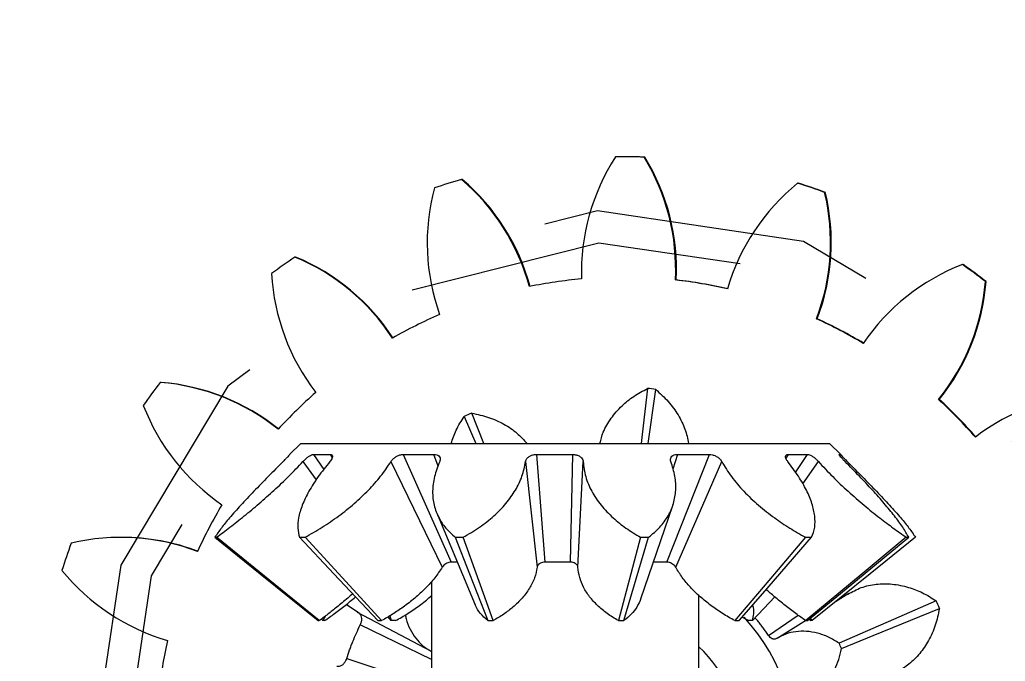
# Model space of a CAD drawing. Header units: millimetres. Extents: x -1795330 to -1787343, y -899964 to -866814.
# Drawn here: x -1787545.92 to -1787538.45, y -899889.13 to -899884.28 of the extents above; entities that cross this region are included whole.
import ezdxf

# ---------------------------------------------------------------- set-up
doc = ezdxf.new("R2010")
doc.units = ezdxf.units.MM
doc.linetypes.add('CENTERX2', pattern=[20.32, 12.7, -2.54, 2.54, -2.54])

msp = doc.modelspace()

# ---------------------------------------------------------------- linework, layer by layer
at = {"color": 7, "linetype": 'Continuous', "lineweight": 25}
for p, q in [((-1787541.3407, -899885.3144), (-1787541.3463, -899885.3144)), ((-1787541.1825, -899885.3172), (-1787541.1881, -899885.3172)), ((-1787542.565, -899885.4861), (-1787542.5705, -899885.4861)), ((-1787540.026, -899885.5147), (-1787540.0205, -899885.5147)), ((-1787539.8156, -899885.5838), (-1787539.8211, -899885.5838)), ((-1787543.8276, -899886.0739), (-1787543.8331, -899886.0739)), ((-1787538.777, -899886.1307), (-1787538.7714, -899886.1307)), ((-1787540.9507, -899886.2473), (-1787540.9452, -899886.2473)), ((-1787538.5979, -899886.2598), (-1787538.6035, -899886.2598)), ((-1787539.8828, -899886.5417), (-1787539.8773, -899886.5417)), ((-1787544.8467, -899887.023), (-1787544.8523, -899887.023)), ((-1787541.157, -899887.4839), (-1787541.1004, -899887.0758)), ((-1787538.9581, -899887.1518), (-1787538.9526, -899887.1518)), ((-1787542.401, -899887.4839), (-1787542.4939, -899887.2556)), ((-1787542.5506, -899887.2797), (-1787542.4621, -899887.4839)), ((-1787543.7891, -899887.4839), (-1787543.8737, -899887.5685)), ((-1787543.7891, -899887.4839), (-1787543.7891, -899887.4839)), ((-1787540.0912, -899887.4839), (-1787539.7832, -899887.4839)), ((-1787540.0912, -899887.4839), (-1787539.7832, -899887.4839)), ((-1787539.6985, -899887.5685), (-1787539.7832, -899887.4839)), ((-1787539.7832, -899887.4839), (-1787539.7832, -899887.4839)), ((-1787543.8742, -899887.5683), (-1787543.8738, -899887.5688)), ((-1787543.8737, -899887.5686), (-1787543.8725, -899887.5681)), ((-1787543.6923, -899887.5681), (-1787543.6142, -899887.6813)), ((-1787543.5503, -899887.5901), (-1787543.5645, -899887.5681)), ((-1787543.0118, -899887.5681), (-1787542.6506, -899888.3834)), ((-1787542.7482, -899887.6561), (-1787542.7799, -899887.5681)), ((-1787542.0029, -899887.5681), (-1787541.9393, -899888.3834)), ((-1787541.7456, -899888.3834), (-1787541.7291, -899887.5681)), ((-1787541.0154, -899888.3834), (-1787540.6935, -899887.5681)), ((-1787540.9359, -899887.5681), (-1787540.97, -899887.6789)), ((-1787540.0968, -899887.5681), (-1787540.114, -899887.5963)), ((-1787540.0409, -899887.7039), (-1787539.9508, -899887.5681)), ((-1787539.7054, -899887.578), (-1787539.698, -899887.5683)), ((-1787543.7719, -899887.6219), (-1787543.6712, -899887.7595)), ((-1787543.1056, -899887.6219), (-1787542.717, -899888.4215)), ((-1787542.0857, -899887.6219), (-1787541.9979, -899888.4215)), ((-1787541.6895, -899888.4215), (-1787541.6498, -899887.6219)), ((-1787540.9491, -899888.4215), (-1787540.5998, -899887.6219)), ((-1787539.9868, -899887.7906), (-1787539.8676, -899887.6219)), ((-1787542.7568, -899888.0168), (-1787542.468, -899888.7058)), ((-1787541.2138, -899888.6617), (-1787540.9708, -899887.9534)), ((-1787545.1431, -899888.1956), (-1787545.1486, -899888.1956)), ((-1787544.4395, -899888.1952), (-1787544.4259, -899888.1952)), ((-1787543.7984, -899888.1952), (-1787543.7565, -899888.1952)), ((-1787542.618, -899888.1952), (-1787542.5591, -899888.1952)), ((-1787541.2147, -899888.1952), (-1787541.1547, -899888.1952)), ((-1787539.9646, -899888.1952), (-1787539.9194, -899888.1952)), ((-1787539.2025, -899888.1952), (-1787539.1843, -899888.1952)), ((-1787542.7978, -899888.5291), (-1787542.7978, -899909.3366)), ((-1787540.7744, -899909.3366), (-1787540.7744, -899888.6349)), ((-1787540.1985, -899888.6471), (-1787540.3667, -899888.8262)), ((-1787539.6371, -899888.6208), (-1787539.7383, -899888.684)), ((-1787543.3515, -899888.766), (-1787543.4436, -899888.7039)), ((-1787543.3604, -899888.7613), (-1787542.8009, -899889.0585)), ((-1787543.6578, -899888.8262), (-1787543.6481, -899888.8262)), ((-1787543.6214, -899888.8262), (-1787543.6342, -899888.8157)), ((-1787543.6003, -899888.7901), (-1787543.6214, -899888.8262)), ((-1787543.6085, -899888.8262), (-1787543.6214, -899888.8262)), ((-1787543.2055, -899888.8262), (-1787543.176, -899888.8262)), ((-1787543.1029, -899888.8262), (-1787543.1276, -899888.7979)), ((-1787543.1142, -899888.7901), (-1787543.1029, -899888.8262)), ((-1787543.071, -899888.8262), (-1787543.1029, -899888.8262)), ((-1787542.3729, -899888.8262), (-1787542.3314, -899888.8262)), ((-1787541.3831, -899888.8262), (-1787541.3407, -899888.8262)), ((-1787540.5013, -899888.8262), (-1787540.4694, -899888.8262)), ((-1787540.4447, -899888.7979), (-1787540.3963, -899888.8262)), ((-1787540.3667, -899888.8262), (-1787540.3963, -899888.8262)), ((-1787540.2458, -899888.938), (-1787540.0204, -899888.7858)), ((-1787539.9586, -899888.8217), (-1787540.181, -899888.9606)), ((-1787539.9637, -899888.8262), (-1787539.9509, -899888.8262)), ((-1787539.943, -899888.812), (-1787539.9241, -899888.8262)), ((-1787539.9145, -899888.8262), (-1787539.928, -899888.8074)), ((-1787539.9145, -899888.8262), (-1787539.9241, -899888.8262)), ((-1787542.7978, -899889.1212), (-1787543.3378, -899888.8589)), ((-1787543.4404, -899889.1129), (-1787542.8605, -899889.3058))]:
    msp.add_line(p, q, dxfattribs=at)
at = {"color": 7, "linetype": 'CENTERX2', "flags": 128}
for points in [[(-1787544.9976, -899891.4989), (-1787544.0561, -899892.7664), (-1787542.7011, -899893.5772), (-1787541.1391, -899893.8077), (-1787539.6077, -899893.4228), (-1787538.3402, -899892.4813), (-1787537.5295, -899891.1263), (-1787537.299, -899889.5643), (-1787537.6838, -899888.0329), (-1787538.6253, -899886.7653), (-1787539.9803, -899885.9546), (-1787541.5423, -899885.7241), (-1787543.0737, -899886.1089), (-1787544.3412, -899887.0505), (-1787545.1519, -899888.4054), (-1787545.3824, -899889.9675), (-1787544.9976, -899891.4989)], [(-1787544.7771, -899891.3944), (-1787543.8923, -899892.5855), (-1787542.6191, -899893.3473), (-1787541.1513, -899893.5639), (-1787539.7123, -899893.2023), (-1787538.5212, -899892.3175), (-1787537.7593, -899891.0443), (-1787537.5427, -899889.5764), (-1787537.9043, -899888.1374), (-1787538.7891, -899886.9463), (-1787540.0623, -899886.1845), (-1787541.5302, -899885.9678), (-1787542.9692, -899886.3295), (-1787544.1602, -899887.2142), (-1787544.9221, -899888.4875), (-1787545.1387, -899889.9553), (-1787544.7771, -899891.3944)]]:
    msp.add_lwpolyline(points, dxfattribs=at)
at = {"color": 7, "linetype": 'Continuous', "lineweight": 25, "flags": 128}
for points in [[(-1787541.1616, -899887.0683), (-1787541.202, -899887.4174), (-1787541.2096, -899887.4839)], [(-1787543.7891, -899887.4839), (-1787543.7782, -899887.4839), (-1787543.7027, -899887.4839), (-1787543.5579, -899887.4839), (-1787543.3491, -899887.4839), (-1787543.0837, -899887.4839), (-1787542.7715, -899887.4839), (-1787542.4237, -899887.4839), (-1787542.0528, -899887.4839), (-1787541.6723, -899887.4839), (-1787541.2959, -899887.4839), (-1787540.9373, -899887.4839), (-1787540.6093, -899887.4839), (-1787540.3238, -899887.4839), (-1787540.0912, -899887.4839)], [(-1787543.7891, -899887.4839), (-1787543.7782, -899887.4839), (-1787543.7027, -899887.4839), (-1787543.5579, -899887.4839), (-1787543.3491, -899887.4839), (-1787543.0837, -899887.4839), (-1787542.7715, -899887.4839), (-1787542.4237, -899887.4839), (-1787542.0528, -899887.4839), (-1787541.6723, -899887.4839), (-1787541.2959, -899887.4839), (-1787540.9373, -899887.4839), (-1787540.6093, -899887.4839), (-1787540.3238, -899887.4839), (-1787540.0912, -899887.4839)], [(-1787544.4395, -899888.1952), (-1787544.0962, -899888.4724), (-1787543.6578, -899888.8262)], [(-1787543.6481, -899888.8262), (-1787543.9016, -899888.6206), (-1787544.4259, -899888.1952)], [(-1787543.7984, -899888.1952), (-1787543.538, -899888.4724), (-1787543.2055, -899888.8262)], [(-1787543.176, -899888.8262), (-1787543.3651, -899888.6206), (-1787543.7565, -899888.1952)], [(-1787542.618, -899888.1952), (-1787542.5104, -899888.4724), (-1787542.3729, -899888.8262)], [(-1787542.3314, -899888.8262), (-1787542.4056, -899888.6206), (-1787542.5591, -899888.1952)], [(-1787541.2147, -899888.1952), (-1787541.2887, -899888.4724), (-1787541.3831, -899888.8262)], [(-1787541.3407, -899888.8262), (-1787541.2801, -899888.6206), (-1787541.1547, -899888.1952)], [(-1787539.9646, -899888.1952), (-1787540.2003, -899888.4724), (-1787540.5013, -899888.8262)], [(-1787540.4694, -899888.8262), (-1787540.2901, -899888.6206), (-1787539.9194, -899888.1952)], [(-1787539.2025, -899888.1952), (-1787539.5369, -899888.4724), (-1787539.9637, -899888.8262)], [(-1787539.9509, -899888.8262), (-1787539.7011, -899888.6206), (-1787539.1843, -899888.1952)], [(-1787539.1327, -899888.1952), (-1787539.4761, -899888.4724), (-1787539.9145, -899888.8262)], [(-1787538.9754, -899888.6768), (-1787539.2987, -899888.8178), (-1787539.7114, -899888.9977)], [(-1787539.6944, -899889.0377), (-1787539.4522, -899888.9386), (-1787538.9513, -899888.7335)]]:
    msp.add_lwpolyline(points, dxfattribs=at)
at = {"color": 7, "linetype": 'Continuous', "lineweight": 25}
for centre, radius, start, end in [((-1787554.2144, -899888.1335), 29.8956, 4.37219, 313.15187), ((-1787554.2145, -899888.1335), 29.8753, 4.2514, 313.11046), ((-1787554.2134, -899888.1331), 29.8955, 4.37667, 89.99956), ((-1787554.2145, -899888.1335), 23.9164, 2.96594, 295.38206), ((-1787554.2012, -899888.1335), 23.7054, 3.15434, 294.28487), ((-1787554.199, -899888.133), 23.3021, 3.51811, 180.00072), ((-1787554.1991, -899888.1331), 12.4799, 41.49573, 180.00082), ((-1787554.2011, -899888.1331), 12.0767, 43.55253, 180.00082), ((-1787554.206, -899888.1333), 11.9986, 43.10697, 302.27021), ((-1787540.0445, -899886.1929), 1.6187, 147.14859, 181.64272), ((-1787541.3463, -899889.7657), 4.4514, 87.96365, 90.74763), ((-1787541.3407, -899889.7657), 4.4514, 87.96365, 89.99995), ((-1787542.5674, -899886.1645), 1.6187, 357.0686, 31.56272), ((-1787542.5618, -899886.1645), 1.6187, 357.0686, 31.56272), ((-1787541.2123, -899885.9655), 1.6187, 165.14837, 199.64243), ((-1787541.3463, -899889.7658), 4.4514, 105.96391, 108.74788), ((-1787543.6205, -899886.7181), 1.6187, 15.0683, 49.56265), ((-1787543.6149, -899886.7181), 1.6187, 15.0683, 49.56265), ((-1787539.0041, -899886.77), 1.6187, 129.14865, 163.64302), ((-1787541.3463, -899889.7658), 4.4514, 69.9634, 72.74737), ((-1787541.3407, -899889.7658), 4.4514, 69.9634, 72.74737), ((-1787541.3947, -899885.9634), 1.6187, 339.06889, 13.56295), ((-1787541.3892, -899885.9634), 1.6187, 339.06889, 13.56295), ((-1787541.3462, -899889.7658), 4.4514, 123.96408, 126.74803), ((-1787544.4509, -899887.57), 1.6187, 33.06811, 67.56277), ((-1787544.4454, -899887.57), 1.6187, 33.06811, 67.56277), ((-1787538.193, -899887.6404), 1.6187, 111.14851, 145.64319), ((-1787541.3463, -899889.7658), 4.4514, 51.96326, 54.74721), ((-1787541.3407, -899889.7658), 4.4514, 51.96326, 54.74721), ((-1787542.3932, -899886.1101), 1.6187, 183.14806, 217.64224), ((-1787541.3463, -899889.7658), 3.5406, 95.12506, 101.58648), ((-1787541.3463, -899889.7658), 3.5407, 77.12479, 83.58622), ((-1787541.3407, -899889.7658), 3.5407, 77.12479, 83.58622), ((-1787540.2174, -899886.1346), 1.6187, 321.06906, 355.56326), ((-1787540.2118, -899886.1346), 1.6187, 321.06906, 355.56326), ((-1787541.3462, -899889.7658), 3.5407, 113.1253, 119.58669), ((-1787541.3463, -899889.7658), 3.5407, 59.1246, 65.58599), ((-1787541.3407, -899889.7658), 3.5407, 59.1246, 65.58599), ((-1787541.3462, -899889.7659), 4.4515, 141.9641, 144.74803), ((-1787544.9775, -899888.6369), 1.6187, 51.0681, 85.56304), ((-1787544.972, -899888.6369), 1.6187, 51.0681, 85.56304), ((-1787541.3462, -899889.7658), 3.5407, 131.12541, 137.58675), ((-1787541.4615, -899889.7658), 2.7142, 82.35465, 83.65528), ((-1787537.6905, -899888.7188), 1.6187, 93.14824, 127.64319), ((-1787543.4717, -899886.6126), 1.6187, 201.14779, 235.64224), ((-1787541.3463, -899889.7658), 3.5407, 41.12455, 47.58588), ((-1787541.3407, -899889.7658), 3.5407, 41.12455, 47.58588), ((-1787541.4615, -899889.7658), 2.7142, 112.35507, 113.65569), ((-1787541.3462, -899889.7659), 3.5408, 149.12536, 155.58664), ((-1787554.199, -899888.1336), 23.3021, 179.99934, 291.98463), ((-1787541.3461, -899889.7659), 4.4515, 159.96395, 162.74786), ((-1787545.1486, -899889.8143), 1.6187, 69.06827, 103.56334), ((-1787545.1431, -899889.8143), 1.6187, 69.06828, 89.99994), ((-1787544.3421, -899887.4237), 1.6187, 219.14765, 253.64242), ((-1787541.4616, -899889.7659), 2.7143, 22.35446, 23.65505), ((-1787541.4623, -899889.7659), 1.4128, 299.13353, 43.07036), ((-1787541.3462, -899889.7659), 3.5408, 167.12517, 173.58641), ((-1787541.4623, -899889.7659), 1.0117, 312.83365, 47.16635), ((-1787541.4623, -899889.7659), 1.0117, 312.83365, 47.16635), ((-1787541.465, -899889.7659), 1.9146, 22.35334, 23.65617)]:
    msp.add_arc(centre, radius, start, end, dxfattribs=at)
for points, knots in [([(-1787541.5227, -899887.4839), (-1787541.5154, -899887.4557), (-1787541.4982, -899887.39), (-1787541.4413, -899887.2934), (-1787541.3624, -899887.2022), (-1787541.269, -899887.1253), (-1787541.1977, -899887.0874), (-1787541.1616, -899887.0683)], [0, 0, 0, 0, 0.168606, 0.392661, 0.613678, 0.804663, 1, 1, 1, 1]), ([(-1787541.1004, -899887.0758), (-1787541.0673, -899887.1056), (-1787541.001, -899887.1652), (-1787540.928, -899887.2683), (-1787540.8747, -899887.3754), (-1787540.8588, -899887.4482), (-1787540.851, -899887.4839)], [0, 0, 0, 0, 0.252399, 0.50474, 0.757044, 1, 1, 1, 1]), ([(-1787542.4939, -899887.2556), (-1787542.4502, -899887.2649), (-1787542.363, -899887.2836), (-1787542.2482, -899887.3366), (-1787542.1489, -899887.4025), (-1787542.0991, -899887.4573), (-1787542.0749, -899887.4839)], [0, 0, 0, 0, 0.253507, 0.506958, 0.76037, 1, 1, 1, 1]), ([(-1787542.6496, -899887.4839), (-1787542.6383, -899887.4506), (-1787542.6146, -899887.3808), (-1787542.5725, -899887.3144), (-1787542.5506, -899887.2797)], [0, 0, 0, 0, 0.477357, 1, 1, 1, 1]), ([(-1787543.8725, -899887.5681), (-1787543.8727, -899887.5686), (-1787543.8732, -899887.5696), (-1787543.8813, -899887.5788), (-1787543.8941, -899887.5925), (-1787543.9087, -899887.6078), (-1787543.9188, -899887.6179), (-1787543.9228, -899887.6219)], [0, 0, 0, 0, 0.213087, 0.426318, 0.641214, 0.857337, 1, 1, 1, 1]), ([(-1787543.7719, -899887.6219), (-1787543.7659, -899887.6158), (-1787543.754, -899887.6037), (-1787543.734, -899887.5874), (-1787543.7151, -899887.5751), (-1787543.7008, -899887.5687), (-1787543.6947, -899887.5683), (-1787543.6923, -899887.5681)], [0, 0, 0, 0, 0.214992, 0.430148, 0.646369, 0.862261, 1, 1, 1, 1]), ([(-1787543.6923, -899887.5681), (-1787543.683, -899887.5683), (-1787543.669, -899887.5687), (-1787543.6488, -899887.5689), (-1787543.6279, -899887.569), (-1787543.6004, -899887.5688), (-1787543.5764, -899887.5683), (-1787543.5645, -899887.5681)], [0, 0, 0, 0, 0.250446, 0.375651, 0.500856, 0.750233, 1, 1, 1, 1]), ([(-1787543.5645, -899887.5681), (-1787543.5604, -899887.5686), (-1787543.5522, -899887.5696), (-1787543.5476, -899887.5788), (-1787543.5496, -899887.5925), (-1787543.5573, -899887.6078), (-1787543.5652, -899887.6179), (-1787543.5684, -899887.6219)], [0, 0, 0, 0, 0.2130869, 0.4263184, 0.6412136, 0.8573371, 1, 1, 1, 1]), ([(-1787543.1056, -899887.6219), (-1787543.1012, -899887.6158), (-1787543.0924, -899887.6037), (-1787543.072, -899887.5874), (-1787543.0491, -899887.5751), (-1787543.028, -899887.5687), (-1787543.0163, -899887.5683), (-1787543.0118, -899887.5681)], [0, 0, 0, 0, 0.214992, 0.430148, 0.646369, 0.862261, 1, 1, 1, 1]), ([(-1787543.0118, -899887.5681), (-1787542.9933, -899887.5683), (-1787542.9655, -899887.5687), (-1787542.9274, -899887.5689), (-1787542.889, -899887.569), (-1787542.8402, -899887.5688), (-1787542.8, -899887.5683), (-1787542.7799, -899887.5681)], [0, 0, 0, 0, 0.250446, 0.375651, 0.500856, 0.750233, 1, 1, 1, 1]), ([(-1787542.7799, -899887.5681), (-1787542.7726, -899887.5686), (-1787542.758, -899887.5696), (-1787542.7419, -899887.5788), (-1787542.7327, -899887.5925), (-1787542.7312, -899887.6078), (-1787542.735, -899887.6179), (-1787542.7364, -899887.6219)], [0, 0, 0, 0, 0.213087, 0.426318, 0.641214, 0.857337, 1, 1, 1, 1]), ([(-1787542.0857, -899887.6219), (-1787542.0841, -899887.6158), (-1787542.0808, -899887.6037), (-1787542.0655, -899887.5874), (-1787542.0446, -899887.5751), (-1787542.0225, -899887.5687), (-1787542.0084, -899887.5683), (-1787542.0029, -899887.5681)], [0, 0, 0, 0, 0.214992, 0.430148, 0.646369, 0.862261, 1, 1, 1, 1]), ([(-1787542.0029, -899887.5681), (-1787541.9801, -899887.5683), (-1787541.946, -899887.5687), (-1787541.9003, -899887.5689), (-1787541.8546, -899887.569), (-1787541.7975, -899887.5688), (-1787541.7519, -899887.5683), (-1787541.7291, -899887.5681)], [0, 0, 0, 0, 0.250446, 0.375651, 0.500856, 0.750233, 1, 1, 1, 1]), ([(-1787541.7291, -899887.5681), (-1787541.7205, -899887.5686), (-1787541.7034, -899887.5696), (-1787541.6801, -899887.5788), (-1787541.6621, -899887.5925), (-1787541.652, -899887.6078), (-1787541.6504, -899887.6179), (-1787541.6498, -899887.6219)], [0, 0, 0, 0, 0.213087, 0.426318, 0.641214, 0.857337, 1, 1, 1, 1]), ([(-1787540.9856, -899887.6219), (-1787540.9872, -899887.6158), (-1787540.9902, -899887.6037), (-1787540.9842, -899887.5874), (-1787540.9709, -899887.5751), (-1787540.9536, -899887.5687), (-1787540.9409, -899887.5683), (-1787540.9359, -899887.5681)], [0, 0, 0, 0, 0.214992, 0.430148, 0.646369, 0.862261, 1, 1, 1, 1]), ([(-1787540.9359, -899887.5681), (-1787540.915, -899887.5683), (-1787540.8836, -899887.5687), (-1787540.8425, -899887.5689), (-1787540.8019, -899887.569), (-1787540.7518, -899887.5688), (-1787540.713, -899887.5683), (-1787540.6935, -899887.5681)], [0, 0, 0, 0, 0.250446, 0.375651, 0.500856, 0.750233, 1, 1, 1, 1]), ([(-1787540.6935, -899887.5681), (-1787540.686, -899887.5686), (-1787540.671, -899887.5696), (-1787540.6467, -899887.5788), (-1787540.6247, -899887.5925), (-1787540.6086, -899887.6078), (-1787540.6023, -899887.6179), (-1787540.5998, -899887.6219)], [0, 0, 0, 0, 0.213087, 0.426318, 0.641214, 0.857337, 1, 1, 1, 1]), ([(-1787540.1, -899887.6219), (-1787540.1043, -899887.6158), (-1787540.1129, -899887.6037), (-1787540.1177, -899887.5874), (-1787540.1156, -899887.5751), (-1787540.1078, -899887.5687), (-1787540.0999, -899887.5683), (-1787540.0968, -899887.5681)], [0, 0, 0, 0, 0.214992, 0.430148, 0.646369, 0.862261, 1, 1, 1, 1]), ([(-1787540.0968, -899887.5681), (-1787540.0833, -899887.5683), (-1787540.0631, -899887.5687), (-1787540.0376, -899887.5689), (-1787540.0129, -899887.569), (-1787539.9833, -899887.5688), (-1787539.9616, -899887.5683), (-1787539.9508, -899887.5681)], [0, 0, 0, 0, 0.250446, 0.375651, 0.500856, 0.750233, 1, 1, 1, 1]), ([(-1787539.9508, -899887.5681), (-1787539.9463, -899887.5686), (-1787539.9373, -899887.5696), (-1787539.9186, -899887.5788), (-1787539.8986, -899887.5925), (-1787539.8808, -899887.6078), (-1787539.8714, -899887.6179), (-1787539.8676, -899887.6219)], [0, 0, 0, 0, 0.213087, 0.426318, 0.641214, 0.857337, 1, 1, 1, 1]), ([(-1787539.6662, -899887.6219), (-1787539.6721, -899887.6158), (-1787539.684, -899887.6037), (-1787539.6983, -899887.5874), (-1787539.708, -899887.5751), (-1787539.7117, -899887.5687), (-1787539.7107, -899887.5683), (-1787539.7103, -899887.5681)], [0, 0, 0, 0, 0.214992, 0.430148, 0.646369, 0.862261, 1, 1, 1, 1]), ([(-1787539.7103, -899887.5681), (-1787539.7079, -899887.5683), (-1787539.7043, -899887.5687), (-1787539.7012, -899887.5689), (-1787539.6991, -899887.5689), (-1787539.6979, -899887.5689), (-1787539.6985, -899887.5686), (-1787539.6986, -899887.5686)], [0, 0, 0, 0, 0.316256, 0.474361, 0.632465, 0.947372, 1, 1, 1, 1]), ([(-1787539.6988, -899887.5695), (-1787539.6986, -899887.5698), (-1787539.6981, -899887.5708), (-1787539.6908, -899887.5789), (-1787539.6783, -899887.5924), (-1787539.6635, -899887.6078), (-1787539.6535, -899887.6179), (-1787539.6495, -899887.6219)], [0, 0, 0, 0, 0.117796, 0.356848, 0.597766, 0.840061, 1, 1, 1, 1]), ([(-1787543.9228, -899887.6219), (-1787543.9607, -899887.6601), (-1787544.0366, -899887.7364), (-1787544.1448, -899887.8478), (-1787544.2442, -899887.9532), (-1787544.3267, -899888.0461), (-1787544.3937, -899888.1277), (-1787544.4241, -899888.1725), (-1787544.4395, -899888.1952)], [0, 0, 0, 0, 0.175733, 0.351447, 0.526228, 0.698639, 0.847622, 1, 1, 1, 1]), ([(-1787544.4259, -899888.1952), (-1787544.3929, -899888.1705), (-1787544.3269, -899888.1211), (-1787544.217, -899888.0344), (-1787544.1038, -899887.9404), (-1787543.9899, -899887.8394), (-1787543.877, -899887.7326), (-1787543.8072, -899887.6591), (-1787543.7719, -899887.6219)], [0, 0, 0, 0, 0.165427, 0.330817, 0.496183, 0.661534, 0.82859, 1, 1, 1, 1]), ([(-1787543.5684, -899887.6219), (-1787543.5989, -899887.6601), (-1787543.6598, -899887.7364), (-1787543.7297, -899887.8478), (-1787543.7806, -899887.9532), (-1787543.8076, -899888.0461), (-1787543.8152, -899888.1277), (-1787543.804, -899888.1725), (-1787543.7984, -899888.1952)], [0, 0, 0, 0, 0.175733, 0.351447, 0.526228, 0.698639, 0.847622, 1, 1, 1, 1]), ([(-1787543.7565, -899888.1952), (-1787543.713, -899888.1705), (-1787543.6261, -899888.1211), (-1787543.4999, -899888.0344), (-1787543.3814, -899887.9404), (-1787543.2743, -899887.8394), (-1787543.1789, -899887.7326), (-1787543.1302, -899887.6591), (-1787543.1056, -899887.6219)], [0, 0, 0, 0, 0.165427, 0.330817, 0.496183, 0.661534, 0.82859, 1, 1, 1, 1]), ([(-1787542.7364, -899887.6219), (-1787542.7513, -899887.6601), (-1787542.781, -899887.7364), (-1787542.7938, -899887.8478), (-1787542.7827, -899887.9532), (-1787542.7469, -899888.0461), (-1787542.693, -899888.1277), (-1787542.6432, -899888.1725), (-1787542.618, -899888.1952)], [0, 0, 0, 0, 0.175733, 0.351447, 0.526228, 0.698639, 0.847622, 1, 1, 1, 1]), ([(-1787542.5591, -899888.1952), (-1787542.5168, -899888.1705), (-1787542.4323, -899888.1211), (-1787542.3235, -899888.0344), (-1787542.2315, -899887.9404), (-1787542.1599, -899887.8394), (-1787542.1077, -899887.7326), (-1787542.0931, -899887.6591), (-1787542.0857, -899887.6219)], [0, 0, 0, 0, 0.1654274, 0.3308174, 0.4961827, 0.6615342, 0.8285896, 1, 1, 1, 1]), ([(-1787541.6498, -899887.6219), (-1787541.6451, -899887.6601), (-1787541.6356, -899887.7364), (-1787541.5879, -899887.8478), (-1787541.5177, -899887.9532), (-1787541.4288, -899888.0461), (-1787541.3278, -899888.1277), (-1787541.2527, -899888.1725), (-1787541.2147, -899888.1952)], [0, 0, 0, 0, 0.175733, 0.351447, 0.526228, 0.698639, 0.847622, 1, 1, 1, 1]), ([(-1787541.1547, -899888.1952), (-1787541.1249, -899888.1705), (-1787541.0653, -899888.1211), (-1787541.0032, -899888.0344), (-1787540.9623, -899887.9404), (-1787540.9454, -899887.8394), (-1787540.9503, -899887.7326), (-1787540.9737, -899887.6591), (-1787540.9856, -899887.6219)], [0, 0, 0, 0, 0.165427, 0.330817, 0.496183, 0.661534, 0.82859, 1, 1, 1, 1]), ([(-1787540.5998, -899887.6219), (-1787540.5767, -899887.6601), (-1787540.5305, -899887.7364), (-1787540.4351, -899887.8478), (-1787540.3246, -899887.9532), (-1787540.2064, -899888.0461), (-1787540.0854, -899888.1277), (-1787540.0052, -899888.1725), (-1787539.9646, -899888.1952)], [0, 0, 0, 0, 0.175733, 0.351447, 0.526228, 0.698639, 0.847622, 1, 1, 1, 1]), ([(-1787539.9194, -899888.1952), (-1787539.9101, -899888.1705), (-1787539.8915, -899888.1211), (-1787539.8927, -899888.0344), (-1787539.9139, -899887.9404), (-1787539.9562, -899887.8394), (-1787540.0168, -899887.7326), (-1787540.0721, -899887.6591), (-1787540.1, -899887.6219)], [0, 0, 0, 0, 0.165427, 0.330817, 0.496183, 0.661534, 0.82859, 1, 1, 1, 1]), ([(-1787539.8676, -899887.6219), (-1787539.8324, -899887.6601), (-1787539.7619, -899887.7364), (-1787539.6443, -899887.8478), (-1787539.5232, -899887.9532), (-1787539.4073, -899888.0461), (-1787539.2988, -899888.1277), (-1787539.2348, -899888.1725), (-1787539.2025, -899888.1952)], [0, 0, 0, 0, 0.175733, 0.351447, 0.526228, 0.698639, 0.847622, 1, 1, 1, 1]), ([(-1787539.1843, -899888.1952), (-1787539.198, -899888.1705), (-1787539.2253, -899888.1211), (-1787539.2895, -899888.0344), (-1787539.367, -899887.9404), (-1787539.4573, -899887.8394), (-1787539.5575, -899887.7326), (-1787539.6297, -899887.6591), (-1787539.6662, -899887.6219)], [0, 0, 0, 0, 0.165427, 0.330817, 0.496183, 0.661534, 0.82859, 1, 1, 1, 1]), ([(-1787539.6495, -899887.6219), (-1787539.6115, -899887.6601), (-1787539.5357, -899887.7364), (-1787539.4274, -899887.8478), (-1787539.3281, -899887.9532), (-1787539.2456, -899888.0461), (-1787539.1786, -899888.1277), (-1787539.1481, -899888.1725), (-1787539.1327, -899888.1952)], [0, 0, 0, 0, 0.175733, 0.351447, 0.526228, 0.698639, 0.847622, 1, 1, 1, 1]), ([(-1787542.6506, -899888.3834), (-1787542.6557, -899888.3838), (-1787542.666, -899888.3845), (-1787542.68, -899888.39), (-1787542.6932, -899888.3973), (-1787542.7054, -899888.4066), (-1787542.7134, -899888.4158), (-1787542.7166, -899888.4208), (-1787542.717, -899888.4215)], [0, 0, 0, 0, 0.213631, 0.427401, 0.53394, 0.749307, 0.966005, 1, 1, 1, 1]), ([(-1787542.6029, -899888.3839), (-1787542.6034, -899888.3839), (-1787542.6118, -899888.3838), (-1787542.6278, -899888.3837), (-1787542.643, -899888.3835), (-1787542.6506, -899888.3834)], [0, 0, 0, 0, 0.029762, 0.514755, 1, 1, 1, 1]), ([(-1787541.9393, -899888.3834), (-1787541.9454, -899888.3838), (-1787541.9575, -899888.3845), (-1787541.9715, -899888.39), (-1787541.9834, -899888.3973), (-1787541.9928, -899888.4066), (-1787541.997, -899888.4158), (-1787541.9978, -899888.4208), (-1787541.9979, -899888.4215)], [0, 0, 0, 0, 0.213631, 0.427401, 0.53394, 0.749307, 0.966005, 1, 1, 1, 1]), ([(-1787541.7456, -899888.3834), (-1787541.757, -899888.3835), (-1787541.7799, -899888.3838), (-1787541.8143, -899888.3839), (-1787541.8486, -899888.384), (-1787541.8809, -899888.3839), (-1787541.9111, -899888.3837), (-1787541.9299, -899888.3835), (-1787541.9393, -899888.3834)], [0, 0, 0, 0, 0.176973, 0.353945, 0.530918, 0.70789, 0.853907, 1, 1, 1, 1]), ([(-1787541.6895, -899888.4215), (-1787541.6903, -899888.4172), (-1787541.6921, -899888.4086), (-1787541.7004, -899888.399), (-1787541.7113, -899888.3912), (-1787541.7247, -899888.3854), (-1787541.7378, -899888.3834), (-1787541.7447, -899888.3834), (-1787541.7456, -899888.3834)], [0, 0, 0, 0, 0.215426, 0.431016, 0.538172, 0.75422, 0.969928, 1, 1, 1, 1]), ([(-1787541.0154, -899888.3834), (-1787541.0252, -899888.3835), (-1787541.0446, -899888.3838), (-1787541.0744, -899888.3839), (-1787541.0991, -899888.384), (-1787541.1139, -899888.3839), (-1787541.1185, -899888.3839)], [0, 0, 0, 0, 0.289986, 0.579972, 0.869958, 1, 1, 1, 1]), ([(-1787540.9491, -899888.4215), (-1787540.9519, -899888.4172), (-1787540.9577, -899888.4086), (-1787540.9695, -899888.399), (-1787540.9825, -899888.3912), (-1787540.9967, -899888.3854), (-1787541.0088, -899888.3834), (-1787541.0147, -899888.3834), (-1787541.0154, -899888.3834)], [0, 0, 0, 0, 0.2154261, 0.4310165, 0.5381721, 0.7542198, 0.9699276, 1, 1, 1, 1]), ([(-1787542.717, -899888.4215), (-1787542.735, -899888.4486), (-1787542.771, -899888.5026), (-1787542.8424, -899888.5816), (-1787542.9233, -899888.6563), (-1787543.0079, -899888.7218), (-1787543.0929, -899888.7791), (-1787543.1481, -899888.8104), (-1787543.176, -899888.8262)], [0, 0, 0, 0, 0.176573, 0.353143, 0.528923, 0.702088, 0.84941, 1, 1, 1, 1]), ([(-1787541.9979, -899888.4215), (-1787542.0034, -899888.4486), (-1787542.0143, -899888.5026), (-1787542.054, -899888.5816), (-1787542.1092, -899888.6563), (-1787542.1762, -899888.7218), (-1787542.2504, -899888.7791), (-1787542.3042, -899888.8104), (-1787542.3314, -899888.8262)], [0, 0, 0, 0, 0.176573, 0.353143, 0.528923, 0.702088, 0.84941, 1, 1, 1, 1]), ([(-1787541.3831, -899888.8262), (-1787541.4122, -899888.8087), (-1787541.4702, -899888.7737), (-1787541.5432, -899888.7122), (-1787541.6036, -899888.6456), (-1787541.6488, -899888.5743), (-1787541.6799, -899888.4992), (-1787541.6863, -899888.4476), (-1787541.6895, -899888.4215)], [0, 0, 0, 0, 0.165893, 0.331745, 0.49757, 0.663381, 0.829571, 1, 1, 1, 1]), ([(-1787540.5013, -899888.8262), (-1787540.5324, -899888.8087), (-1787540.5947, -899888.7737), (-1787540.6836, -899888.7122), (-1787540.7658, -899888.6456), (-1787540.8387, -899888.5743), (-1787540.9022, -899888.4992), (-1787540.9333, -899888.4476), (-1787540.9491, -899888.4215)], [0, 0, 0, 0, 0.165893, 0.331745, 0.49757, 0.663381, 0.829571, 1, 1, 1, 1]), ([(-1787539.9637, -899888.8262), (-1787539.9887, -899888.8087), (-1787540.0385, -899888.7737), (-1787540.1194, -899888.7121), (-1787540.1953, -899888.6509), (-1787540.2428, -899888.6085), (-1787540.2635, -899888.59)], [0, 0, 0, 0, 0.265189, 0.530314, 0.795397, 1, 1, 1, 1]), ([(-1787539.6459, -899888.6263), (-1787539.6126, -899888.608), (-1787539.5459, -899888.5713), (-1787539.4308, -899888.5466), (-1787539.3098, -899888.5455), (-1787539.1913, -899888.5693), (-1787539.0784, -899888.612), (-1787539.01, -899888.6551), (-1787538.9754, -899888.6768)], [0, 0, 0, 0, 0.175733, 0.351447, 0.526228, 0.698639, 0.847622, 1, 1, 1, 1]), ([(-1787543.3961, -899888.6234), (-1787543.4084, -899888.6343), (-1787543.4486, -899888.6699), (-1787543.5123, -899888.7217), (-1787543.5852, -899888.7791), (-1787543.627, -899888.8104), (-1787543.6481, -899888.8262)], [0, 0, 0, 0, 0.139392, 0.455746, 0.724888, 1, 1, 1, 1]), ([(-1787543.6085, -899888.8262), (-1787543.5836, -899888.8087), (-1787543.5338, -899888.7736), (-1787543.4538, -899888.7131), (-1787543.4002, -899888.6688), (-1787543.3738, -899888.6471)], [0, 0, 0, 0, 0.337242, 0.674402, 1, 1, 1, 1]), ([(-1787543.071, -899888.8262), (-1787543.0398, -899888.8087), (-1787542.9774, -899888.7738), (-1787542.8893, -899888.7119), (-1787542.8287, -899888.6653), (-1787542.8012, -899888.6382), (-1787542.7978, -899888.6349)], [0, 0, 0, 0, 0.318511, 0.636945, 0.955327, 1, 1, 1, 1]), ([(-1787541.2118, -899888.6559), (-1787541.2215, -899888.6791), (-1787541.2394, -899888.7221), (-1787541.2838, -899888.779), (-1787541.3216, -899888.8104), (-1787541.3407, -899888.8262)], [0, 0, 0, 0, 0.3671926, 0.680126, 1, 1, 1, 1]), ([(-1787539.6736, -899888.6318), (-1787539.6679, -899888.6321), (-1787539.6576, -899888.6327), (-1787539.6494, -899888.6282), (-1787539.6459, -899888.6263)], [0, 0, 0, 0, 0.565571, 1, 1, 1, 1]), ([(-1787542.3729, -899888.8262), (-1787542.3918, -899888.8086), (-1787542.4295, -899888.7734), (-1787542.4596, -899888.7301), (-1787542.4677, -899888.7043), (-1787542.4689, -899888.7007)], [0, 0, 0, 0, 0.463208, 0.926304, 1, 1, 1, 1]), ([(-1787540.3667, -899888.8262), (-1787540.3629, -899888.8086), (-1787540.3553, -899888.7734), (-1787540.3577, -899888.7323), (-1787540.3655, -899888.7088), (-1787540.3659, -899888.7075)], [0, 0, 0, 0, 0.486134, 0.97215, 1, 1, 1, 1]), ([(-1787538.9513, -899888.7335), (-1787538.9605, -899888.777), (-1787538.9789, -899888.8639), (-1787539.0313, -899888.9786), (-1787539.0986, -899889.078), (-1787539.1806, -899889.1584), (-1787539.2744, -899889.2204), (-1787539.3443, -899889.2423), (-1787539.3797, -899889.2533)], [0, 0, 0, 0, 0.165427, 0.330817, 0.496183, 0.661534, 0.82859, 1, 1, 1, 1]), ([(-1787543.3378, -899888.8589), (-1787543.3345, -899888.851), (-1787543.328, -899888.8351), (-1787543.3259, -899888.8106), (-1787543.3302, -899888.7889), (-1787543.3395, -899888.7737), (-1787543.3481, -899888.7682), (-1787543.3515, -899888.766)], [0, 0, 0, 0, 0.213087, 0.426318, 0.641214, 0.857337, 1, 1, 1, 1]), ([(-1787542.9957, -899888.7823), (-1787542.994, -899888.7922), (-1787542.9875, -899888.8315), (-1787542.9615, -899888.8923), (-1787542.919, -899888.9617), (-1787542.8644, -899889.0199), (-1787542.82, -899889.0467), (-1787542.7976, -899889.0603)], [0, 0, 0, 0, 0.077144, 0.306148, 0.535131, 0.764639, 1, 1, 1, 1]), ([(-1787540.2458, -899888.938), (-1787540.2522, -899888.9285), (-1787540.265, -899888.9096), (-1787540.2852, -899888.8818), (-1787540.3061, -899888.8545), (-1787540.3265, -899888.8295), (-1787540.3403, -899888.8131), (-1787540.3469, -899888.8057), (-1787540.3472, -899888.8054)], [0, 0, 0, 0, 0.20553, 0.41106, 0.61659, 0.82212, 0.9917, 1, 1, 1, 1]), ([(-1787543.4404, -899889.1129), (-1787543.4333, -899889.0911), (-1787543.4226, -899889.0585), (-1787543.4067, -899889.0156), (-1787543.39, -899888.9731), (-1787543.3677, -899888.9205), (-1787543.3478, -899888.8794), (-1787543.3378, -899888.8589)], [0, 0, 0, 0, 0.250446, 0.375651, 0.500856, 0.750233, 1, 1, 1, 1]), ([(-1787539.7114, -899888.9977), (-1787539.738, -899888.9811), (-1787539.7912, -899888.9481), (-1787539.8752, -899888.919), (-1787539.9587, -899888.905), (-1787540.0395, -899888.9077), (-1787540.1165, -899888.9253), (-1787540.1615, -899888.9501), (-1787540.1843, -899888.9627)], [0, 0, 0, 0, 0.1658925, 0.3317448, 0.4975703, 0.6633809, 0.829571, 1, 1, 1, 1]), ([(-1787540.1843, -899888.9627), (-1787540.1883, -899888.9645), (-1787540.1961, -899888.9681), (-1787540.2084, -899888.9667), (-1787540.2205, -899888.9621), (-1787540.2325, -899888.9542), (-1787540.2414, -899888.9445), (-1787540.2453, -899888.9387), (-1787540.2458, -899888.938)], [0, 0, 0, 0, 0.215426, 0.431016, 0.538172, 0.75422, 0.969928, 1, 1, 1, 1]), ([(-1787539.997, -899889.4039), (-1787539.9713, -899889.3958), (-1787539.9199, -899889.3795), (-1787539.8509, -899889.3325), (-1787539.7909, -899889.271), (-1787539.7451, -899889.1989), (-1787539.7118, -899889.1209), (-1787539.7002, -899889.0657), (-1787539.6944, -899889.0377)], [0, 0, 0, 0, 0.1765728, 0.3531428, 0.5289233, 0.7020881, 0.8494103, 1, 1, 1, 1]), ([(-1787543.5149, -899889.1704), (-1787543.5088, -899889.1713), (-1787543.4966, -899889.1732), (-1787543.4772, -899889.1652), (-1787543.4597, -899889.15), (-1787543.4472, -899889.1314), (-1787543.4423, -899889.1181), (-1787543.4404, -899889.1129)], [0, 0, 0, 0, 0.214992, 0.430148, 0.646369, 0.862261, 1, 1, 1, 1])]:
    msp.add_open_spline(points, degree=3, knots=knots, dxfattribs=at)

doc.saveas('drawing.dxf')
